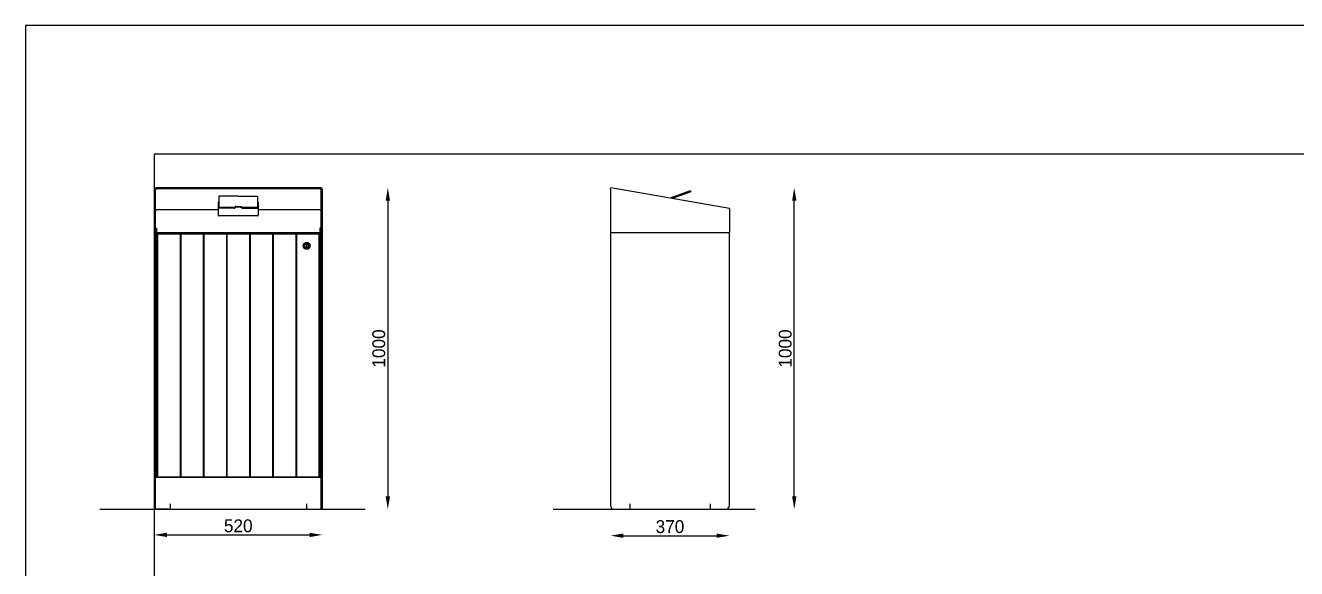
# Model space of a CAD drawing. Header units: millimetres. Extents: x 5064 to 11004, y 3085 to 7285.
# Drawn here: x 5064 to 9018, y 5597 to 7285 of the extents above; entities that cross this region are included whole.
import ezdxf

# ---------------------------------------------------------------- set-up
doc = ezdxf.new("R2010")
doc.units = ezdxf.units.MM
doc.header["$LTSCALE"] = 0.3
doc.linetypes.add('DashDot', pattern=[15, 9, -3, 0, -3])
doc.linetypes.add('INCONTINUOUS', pattern=[200000.001, 200000, -0.001])
doc.layers.add('KOTY', color=3, linetype='INCONTINUOUS')
doc.layers.add('Nekreslit', color=6, linetype='Continuous', plot=False)
doc.dimstyles.new('PROFI_CSN', dxfattribs={"dimscale": 0, "dimtxt": 3.5, "dimasz": 3, "dimexe": 1, "dimexo": 0, "dimgap": 1.5, "dimtad": 1, "dimlfac": -1, "dimdsep": 46, "dimtxsty": 'Standard', "dimcen": 0, "dimdle": 1, "dimclrd": 256, "dimclre": 256, "dimclrt": 256, "dimadec": 0, "dimazin": 0, "dimtfac": 0.6, "dimtmove": 0, "dimatfit": 1, "dimfxl": 1, "dimtolj": 1, "dimarcsym": 0})

# ---------------------------------------------------------------- blocks, each defined once
blk = doc.blocks.new('*D133')
at = {"layer": 'Defpoints', "color": 0, "transparency": 16777216}
for p in [(6884.3, 5792.8), (7254.3, 5792.8), (7254.3, 5698.8)]:
    blk.add_point(p, dxfattribs=at)
at = {"layer": 'KOTY', "color": 7, "lineweight": -2, "transparency": 16777216}
blk.add_line((6924.3, 5698.8), (7214.3, 5698.8), dxfattribs=at)
at = {"layer": 'KOTY', "color": 7, "transparency": 16777216}
for points in [[(6924.3, 5705.5), (6924.3, 5692.2), (6884.3, 5698.8)], [(7214.3, 5705.5), (7214.3, 5692.2), (7254.3, 5698.8)]]:
    blk.add_solid(points, dxfattribs=at)
at = {"layer": 'KOTY', "color": 7, "lineweight": 15, "transparency": 16777216, "insert": (7069.3, 5726.8), "char_height": 40, "attachment_point": 5}
blk.add_mtext('\\A1;370', dxfattribs=at)
blk = doc.blocks.new('*D162')
at = {"layer": 'Defpoints', "color": 0, "transparency": 16777216}
for p in [(5464.4, 5780.8), (5988.4, 5780.8), (5988.4, 5701.3)]:
    blk.add_point(p, dxfattribs=at)
at = {"layer": 'KOTY', "color": 7, "lineweight": -2, "transparency": 16777216}
blk.add_line((5504.4, 5701.3), (5948.4, 5701.3), dxfattribs=at)
at = {"layer": 'KOTY', "color": 7, "transparency": 16777216}
for points in [[(5504.4, 5707.9), (5504.4, 5694.6), (5464.4, 5701.3)], [(5948.4, 5707.9), (5948.4, 5694.6), (5988.4, 5701.3)]]:
    blk.add_solid(points, dxfattribs=at)
at = {"layer": 'KOTY', "color": 7, "lineweight": 15, "transparency": 16777216, "insert": (5726.4, 5729.3), "char_height": 40, "attachment_point": 5}
blk.add_mtext('\\A1;520', dxfattribs=at)
blk = doc.blocks.new('*D174')
at = {"layer": 'Defpoints', "color": 0, "transparency": 16777216}
for p in [(5980.4, 6780.8), (6120.8, 5780.8), (6191.7, 5780.8)]:
    blk.add_point(p, dxfattribs=at)
at = {"layer": 'KOTY', "color": 7, "lineweight": -2, "transparency": 16777216}
blk.add_line((6191.7, 6740.8), (6191.7, 5820.8), dxfattribs=at)
at = {"layer": 'KOTY', "color": 7, "transparency": 16777216}
for points in [[(6185, 6740.8), (6198.3, 6740.8), (6191.7, 6780.8)], [(6185, 5820.8), (6198.3, 5820.8), (6191.7, 5780.8)]]:
    blk.add_solid(points, dxfattribs=at)
at = {"layer": 'KOTY', "color": 7, "lineweight": 15, "transparency": 16777216, "insert": (6163.7, 6280.8), "char_height": 40, "attachment_point": 5, "rotation": 90}
blk.add_mtext('\\A1;1000', dxfattribs=at)
blk = doc.blocks.new('*D175')
at = {"layer": 'Defpoints', "color": 0, "transparency": 16777216}
for p in [(6885, 6780.7), (7455.9, 6780.7), (7334.1, 5780.8)]:
    blk.add_point(p, dxfattribs=at)
at = {"layer": 'KOTY', "color": 7, "lineweight": -2, "transparency": 16777216}
blk.add_line((7455.9, 5820.8), (7455.9, 6740.7), dxfattribs=at)
at = {"layer": 'KOTY', "color": 7, "transparency": 16777216}
for points in [[(7449.3, 6740.7), (7462.6, 6740.7), (7455.9, 6780.7)], [(7449.3, 5820.8), (7462.6, 5820.8), (7455.9, 5780.8)]]:
    blk.add_solid(points, dxfattribs=at)
at = {"layer": 'KOTY', "color": 7, "lineweight": 15, "transparency": 16777216, "insert": (7427.9, 6280.7), "char_height": 40, "attachment_point": 5, "rotation": 90}
blk.add_mtext('\\A1;1000', dxfattribs=at)

msp = doc.modelspace()

# ---------------------------------------------------------------- linework, layer by layer
for p, q in [((6884.3, 6776.7), (6885, 6780.7)), ((6884.3, 6776.7), (6884.3, 6642.8)), ((7254.3, 6715.6), (6885, 6780.7)), ((7132.5, 6771.1), (7069.4, 6748.2)), ((7133.9, 6767.4), (7077.3, 6746.8)), ((7132.5, 6771.1), (7133.9, 6767.4)), ((5664.4, 6736.2), (5664.4, 6694.9)), ((5666.4, 6736.2), (5664.4, 6736.2)), ((5719.4, 6722.6), (5733.4, 6722.6)), ((5788.4, 6736.2), (5786.4, 6736.2)), ((5786.4, 6736.2), (5788.4, 6736.2)), ((5788.4, 6736.2), (5788.4, 6694.9)), ((5713.4, 6719.2), (5666.4, 6719.2)), ((5713.4, 6717.2), (5666.4, 6717.2)), ((5786.4, 6692.9), (5666.4, 6692.9)), ((5716.4, 6721.6), (5716.4, 6718.2)), ((5733.4, 6720.7), (5719.4, 6720.7)), ((5736.4, 6721.6), (5736.4, 6718.2)), ((5739.4, 6719.2), (5786.4, 6719.2)), ((5739.4, 6717.2), (5786.4, 6717.2)), ((7254.3, 6715.6), (7254.3, 6642.8)), ((5464.4, 6640.8), (5468.4, 6640.8)), ((5475.4, 6637.8), (5475.4, 5880.8)), ((5498.4, 6640.8), (5502.4, 6640.8)), ((5545.4, 6637.8), (5545.4, 5880.8)), ((5547.4, 6637.8), (5547.4, 5880.8)), ((5548.4, 6640.8), (5552.4, 6640.8)), ((5564.4, 6640.8), (5568.4, 6640.8)), ((5598.4, 6640.8), (5602.4, 6640.8)), ((5617.4, 6637.8), (5617.4, 5880.8)), ((5619.4, 6637.8), (5619.4, 5880.8)), ((5689.4, 6637.8), (5689.4, 5880.8)), ((5691.4, 6637.8), (5691.4, 5880.8)), ((5761.4, 6637.8), (5761.4, 5880.8)), ((5763.4, 6637.8), (5763.4, 5880.8)), ((5833.4, 6637.8), (5833.4, 5880.8)), ((5835.4, 6637.8), (5835.4, 5880.8)), ((5905.4, 6637.8), (5905.4, 5880.8)), ((5907.4, 6637.8), (5907.4, 5880.8)), ((5944.4, 6640.8), (5940.4, 6640.8)), ((5977.4, 6637.8), (5977.4, 5880.8)), ((5988.4, 6640.8), (5984.4, 6640.8)), ((6884.3, 6638.8), (6884.3, 5792.8)), ((7252.3, 6640.8), (6886.3, 6640.8)), ((7254.3, 5792.8), (7254.3, 6638.8)), ((5468.4, 6544.8), (5472.4, 6544.8)), ((5468.4, 6536.8), (5472.4, 6536.8)), ((5984.4, 6544.8), (5980.4, 6544.8)), ((5984.4, 6536.8), (5980.4, 6536.8)), ((5468.4, 5944.8), (5472.4, 5944.8)), ((5468.4, 5936.8), (5472.4, 5936.8)), ((5984.4, 5944.8), (5980.4, 5944.8)), ((5984.4, 5936.8), (5980.4, 5936.8)), ((5472.4, 5880.8), (5468.4, 5880.8)), ((5572.4, 5880.8), (5568.4, 5880.8)), ((5936.4, 5880.8), (5940.4, 5880.8)), ((5509.9, 5780.8), (5469.9, 5780.8)), ((6836.3, 5780.8), (6876.3, 5780.8)), ((6896.3, 5780.8), (7242.3, 5780.8))]:
    msp.add_line(p, q)
at = {"color": 7, "linetype": 'Continuous'}
for p, q in [((5295.4, 5780.8), (6120.8, 5780.8)), ((6705.8, 5780.8), (7334.1, 5780.8))]:
    msp.add_line(p, q, dxfattribs=at)
at = {"color": 0, "linetype": 'DashDot', "ltscale": 0.1}
for p, q in [((5514.4, 5797.8), (5514.4, 5777.8)), ((5938.4, 5797.8), (5938.4, 5777.8)), ((6944.3, 5797.8), (6944.3, 5777.8)), ((7194.3, 5797.8), (7194.3, 5777.8))]:
    msp.add_line(p, q, dxfattribs=at)
at = {"lineweight": 15}
msp.add_line((6836.3, 5780.8), (6886.3, 5780.8), dxfattribs=at)
for points in [[(5464.4, 5780.8), (5988.4, 5780.8), (5988.4, 6772.8, 0.414214), (5980.4, 6780.8), (5472.4, 6780.8, 0.414214), (5464.4, 6772.8)], [(5468.4, 5880.8), (5984.4, 5880.8), (5984.4, 6772.8, 0.414214), (5980.4, 6776.8), (5472.4, 6776.8, 0.414214), (5468.4, 6772.8)]]:
    msp.add_lwpolyline(points, format="xyb", close=True)
for points in [[(5726.4, 6754.6), (5666.4, 6754.6), (5666.4, 6719.2), (5713.4, 6719.2)], [(5726.4, 6754.6), (5786.4, 6754.6), (5786.4, 6719.2), (5739.4, 6719.2)], [(5472.4, 5880.8), (5472.4, 6640.8), (5980.4, 6640.8), (5980.4, 5880.8), (5472.4, 5880.8)], [(5468.4, 6600.8), (5468.4, 6596.8)]]:
    msp.add_lwpolyline(points)
msp.add_lwpolyline([(5664.4, 6711.6), (5472.4, 6711.6, 0.414214), (5468.4, 6707.6), (5468.4, 5780.8), (5984.4, 5780.8), (5984.4, 6707.6, 0.414214), (5980.4, 6711.6), (5788.4, 6711.6)], format="xyb")
for points in [[(5472.4, 6610.8), (5468.4, 6610.8), (5468.4, 6654.8), (5472.4, 6654.8)], [(5980.4, 6610.8), (5984.4, 6610.8), (5984.4, 6654.8), (5980.4, 6654.8)], [(5472.4, 6637.8), (5980.4, 6637.8), (5980.4, 6640.8), (5472.4, 6640.8)], [(5938.4, 6595.8), (5940.4, 6595.8), (5940.4, 6603.8), (5938.4, 6603.8)]]:
    msp.add_lwpolyline(points, close=True)
for radius in [11, 8, 6]:
    msp.add_circle((5939.4, 6599.8), radius)
for centre, radius, start, end in [((5666.4, 6719.2), 2, 180, 270), ((5666.4, 6694.9), 2, 180, 270), ((5786.4, 6719.2), 2, 270, 0), ((5786.4, 6694.9), 2, 270, 0), ((6886.3, 6642.8), 2, 180, 270), ((7252.3, 6642.8), 2, 270, 0), ((6886.3, 6638.8), 2, 90, 180), ((7252.3, 6638.8), 2, 0, 90), ((6896.3, 5792.8), 12, 180, 270), ((6896.3, 5792.8), 12, 180, 270), ((7242.3, 5792.8), 12, 270, 0)]:
    msp.add_arc(centre, radius, start, end)
for centre, major_axis in [((5719.4, 6721.6), (-3, 0)), ((5713.4, 6720.2), (3, 0)), ((5713.4, 6718.2), (3, 0)), ((5719.4, 6719.7), (-3, 0))]:
    msp.add_ellipse(centre, major_axis=major_axis, ratio=0.333333, start_param=4.712389, end_param=6.283185)
at = {"extrusion": (0, 0, -1)}
for centre, major_axis in [((5733.4, 6721.6), (3, 0)), ((5733.4, 6719.7), (3, 0)), ((5739.4, 6720.2), (-3, 0)), ((5739.4, 6718.2), (-3, 0))]:
    msp.add_ellipse(centre, major_axis=major_axis, ratio=0.333333, start_param=4.712389, end_param=6.283185, dxfattribs=at)
at = {"layer": 'Nekreslit'}
for points in [[(5064.4, 3085.3), (11004.4, 3085.3), (11004.4, 7285.3), (5064.4, 7285.3)], [(5464.4, 3285.3), (9504.4, 3285.3), (9504.4, 6885.3), (5464.4, 6885.3)]]:
    msp.add_lwpolyline(points, close=True, dxfattribs=at)

# ---------------------------------------------------------------- dimensions: what is measured, and where the dimension line sits
at = {"layer": 'KOTY', "lineweight": 15}
dim = msp.add_linear_dim(base=(6191.7, 5780.8), p1=(5980.4, 6780.8), p2=(6120.8, 5780.8), angle=90, dimstyle='PROFI_CSN', override={"dimscale": 1, "dimtxt": 40, "dimasz": 40, "dimgap": 8, "dimdec": 0, "dimlfac": 1, "dimrnd": 10, "dimse1": 1, "dimse2": 1, "dimclrd": 7, "dimclre": 3, "dimclrt": 7, "dimtdec": 0}, dxfattribs=at)
dim.commit()
dim.dimension.update_dxf_attribs({"geometry": '*D174', "text_midpoint": (6191.7, 6280.8), "dimtype": 160})
dim = msp.add_linear_dim(base=(7455.9, 6780.7), p1=(7334.1, 5780.8), p2=(6885, 6780.7), angle=90, dimstyle='PROFI_CSN', override={"dimscale": 1, "dimtxt": 40, "dimasz": 40, "dimgap": 8, "dimdec": 0, "dimlfac": 1, "dimrnd": 10, "dimse1": 1, "dimse2": 1, "dimclrd": 7, "dimclre": 3, "dimclrt": 7, "dimtdec": 0}, dxfattribs=at)
dim.commit()
dim.dimension.update_dxf_attribs({"geometry": '*D175', "text_midpoint": (7427.9, 6280.7)})
for base, p1, p2, picture, middle in [((5988.4, 5701.3), (5464.4, 5780.8), (5988.4, 5780.8), '*D162', (5726.4, 5729.3)), ((7254.3, 5698.8), (6884.3, 5792.8), (7254.3, 5792.8), '*D133', (7069.3, 5726.8))]:
    dim = msp.add_linear_dim(base=base, p1=p1, p2=p2, dimstyle='PROFI_CSN', override={"dimscale": 1, "dimtxt": 40, "dimasz": 40, "dimgap": 8, "dimdec": 0, "dimlfac": 1, "dimrnd": 10, "dimse1": 1, "dimse2": 1, "dimclrd": 7, "dimclre": 3, "dimclrt": 7, "dimtdec": 0}, dxfattribs=at)
    dim.commit()
    dim.dimension.update_dxf_attribs({"geometry": picture, "text_midpoint": middle})

doc.saveas('drawing.dxf')
